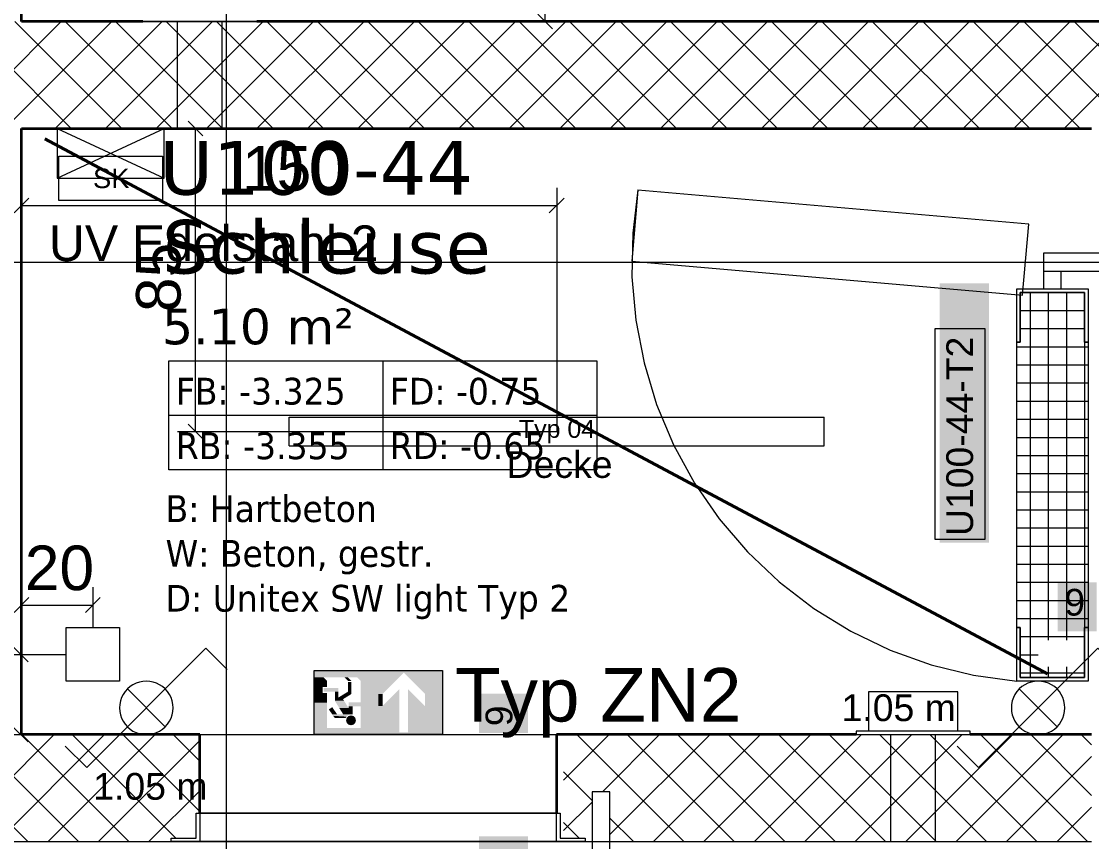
# Model space of a CAD drawing. Extents: x -1132 to 613, y -179 to 712.
# Drawn here: x -708.3 to -648.3, y 298.9 to 344.9 of the extents above; entities that cross this region are included whole.
import ezdxf
from ezdxf.lldxf.tags import DXFTag

# ---------------------------------------------------------------- set-up
doc = ezdxf.new("R2010")
doc.units = 0
doc.layers.get('0').update_dxf_attribs({"lineweight": 13})
for name, color, linetype, lineweight in [('A-____-NOTE-TEXT', 7, 'Continuous', 9), ('A-AREA-____-IDEN', 7, 'Continuous', 5), ('A-DETL-GENF-HDLN', 7, '_Verdeckte Linien_', 9), ('A-DOOR-____-HDLN', 7, '_Verdeckte Linien_', 9), ('A-DOOR-____-IDEN', 7, 'Continuous', 5), ('A-DOOR-____-MCUT', 7, 'Continuous', 9), ('A-DOOR-____-OTLN', 7, 'Continuous', 9), ('A-DOOR-FRAM-MCUT', 7, 'Continuous', 9), ('A-DOOR-FRAM-OTLN', 7, 'Continuous', 9), ('A-WALL-____-MCUT', 7, 'Continuous', 35), ('A-WALL-____-PATT', 7, 'Continuous', 35), ('I-WALL-____-OTLN', 7, 'Continuous', 9), ('M-EQPM-____-OTLN', 7, 'Continuous', 9), ('S-GRID-____-OTLN', 7, 'Continuous', 5)]:
    doc.layers.add(name, color=color, linetype=linetype, lineweight=lineweight)
for name, color, linetype, lineweight, true_color in [('EL01_VVV_Mass', 7, 'Continuous', 13, 0xb2b200), ('EL01_WAN_Leuchten', 7, 'Continuous', 13, 0x0080ff), ('EL01_WAN_Leuchtentyp', 7, 'Continuous', 13, 0x0099ff), ('EL01_WAN_Licht', 7, 'Continuous', 13, 0x0080ff), ('EL01_WAN_Notbeleuchtungen', 7, 'Continuous', 13, 0x009900), ('EL01_WAN_Notbeleuchtungentyp', 7, 'Continuous', 13, 0x009900), ('EL01_WAN_Schlaufkasten', 1, 'Continuous', 13, 0xff0000), ('EL01_WAN_Verteiler', 1, 'Continuous', 13, 0xff0000), ('EL01_WAN_Verteiler Text', 1, 'Continuous', 13, 0xff0000), ('X_Geometrie', 3, 'Continuous', 50, 0x00ff00)]:
    doc.layers.add(name, color=color, linetype=linetype, lineweight=lineweight, true_color=true_color)
doc.styles.get("Standard").update_dxf_attribs({"font": 'arial.ttf'})
tags = doc.linetypes.add('_Rasterlinie_', pattern=[0.375, 0.2, -0.05, 0.075, -0.05]).pattern_tags.tags
tags[10:11] = [DXFTag(74, 4), DXFTag(75, 0), DXFTag(340, '0'), DXFTag(46, 1.0), DXFTag(50, 0.0), DXFTag(44, 0.0), DXFTag(45, 0.0)]
tags[8:9] = [DXFTag(74, 4), DXFTag(75, 0), DXFTag(340, '0'), DXFTag(46, 1.0), DXFTag(50, 0.0), DXFTag(44, 0.0), DXFTag(45, 0.0)]
tags[6:7] = [DXFTag(74, 4), DXFTag(75, 0), DXFTag(340, '0'), DXFTag(46, 1.0), DXFTag(50, 0.0), DXFTag(44, 0.0), DXFTag(45, 0.0)]
tags[4:5] = [DXFTag(74, 4), DXFTag(75, 0), DXFTag(340, '0'), DXFTag(46, 1.0), DXFTag(50, 0.0), DXFTag(44, 0.0), DXFTag(45, 0.0)]
tags = doc.linetypes.add('_Verdeckte Linien_', pattern=[0.15, 0.1, -0.05]).pattern_tags.tags
tags[6:7] = [DXFTag(74, 4), DXFTag(75, 0), DXFTag(340, '0'), DXFTag(46, 1.0), DXFTag(50, 0.0), DXFTag(44, 0.0), DXFTag(45, 0.0)]
tags[4:5] = [DXFTag(74, 4), DXFTag(75, 0), DXFTag(340, '0'), DXFTag(46, 1.0), DXFTag(50, 0.0), DXFTag(44, 0.0), DXFTag(45, 0.0)]

# ---------------------------------------------------------------- blocks, each defined once
blk = doc.blocks.new('Referenz-A0UNPDE96I', base_point=(-1115.886, -117.372))
at = {"layer": 'A-____-NOTE-TEXT', "color": 7, "linetype": 'Continuous', "lineweight": 5, "ltscale": 0.13, "true_color": 0xffffff}
for points in [[(-650.219, 310.671), (-648.026, 310.671), (-650.219, 313.427)], [(-648.026, 310.671), (-650.219, 313.427), (-648.026, 313.427)], [(-682.664, 304.974), (-679.908, 304.974), (-682.664, 307.167)], [(-679.908, 304.974), (-682.664, 307.167), (-679.908, 307.167)], [(-682.664, 296.974), (-679.908, 296.974), (-682.664, 299.167)], [(-679.908, 296.974), (-682.664, 299.167), (-679.908, 299.167)]]:
    blk.add_solid(points, dxfattribs=at)
at = {"layer": 'A-AREA-____-IDEN', "color": 0, "linetype": 'Continuous', "ltscale": 0.13}
for p, q in [((-700.046, 325.847), (-676.046, 325.847)), ((-700.046, 319.724), (-700.046, 325.847)), ((-688.046, 325.847), (-688.046, 319.724)), ((-676.046, 325.847), (-676.046, 319.724)), ((-700.046, 322.785), (-676.046, 322.785)), ((-676.046, 319.724), (-700.046, 319.724))]:
    blk.add_line(p, q, dxfattribs=at)
at = {"layer": 'A-DETL-GENF-HDLN', "color": 0, "linetype": '_Verdeckte Linien_', "ltscale": 0.13}
for p, q in [((-673.751, 335.419), (-674.1, 331.434)), ((-651.835, 333.501), (-673.751, 335.419)), ((-652.183, 329.517), (-651.835, 333.501)), ((-674.1, 331.434), (-652.183, 329.517)), ((-725.215, 298.878), (-681.215, 298.878)), ((-681.215, 298.878), (-677.915, 298.878)), ((-677.915, 298.878), (-648.315, 298.878))]:
    blk.add_line(p, q, dxfattribs=at)
at = {"layer": 'A-DOOR-____-HDLN', "color": 0, "linetype": '_Verdeckte Linien_', "ltscale": 0.13}
for p, q in [((-673.747, 335.423), (-674.041, 332.998)), ((-674.041, 332.998), (-674.082, 330.555)), ((-674.082, 330.555), (-673.871, 328.121)), ((-673.871, 328.121), (-673.408, 325.722)), ((-673.408, 325.722), (-672.7, 323.384)), ((-672.7, 323.384), (-671.754, 321.131)), ((-671.754, 321.131), (-670.58, 318.989)), ((-670.58, 318.989), (-669.191, 316.979)), ((-669.191, 316.979), (-667.601, 315.124)), ((-667.601, 315.124), (-665.828, 313.444)), ((-665.828, 313.444), (-663.891, 311.955)), ((-663.891, 311.955), (-661.81, 310.675)), ((-661.81, 310.675), (-659.607, 309.618)), ((-659.607, 309.618), (-657.308, 308.793)), ((-657.308, 308.793), (-654.935, 308.212)), ((-654.935, 308.212), (-652.515, 307.878))]:
    blk.add_line(p, q, dxfattribs=at)
at = {"layer": 'A-DOOR-____-IDEN', "color": 0, "linetype": 'Continuous', "ltscale": 0.13}
for p, q in [((-657.078, 315.815), (-657.078, 327.655)), ((-657.078, 327.655), (-654.298, 327.655)), ((-654.298, 327.655), (-654.298, 315.815)), ((-654.298, 315.815), (-657.078, 315.815))]:
    blk.add_line(p, q, dxfattribs=at)
at = {"layer": 'A-DOOR-____-IDEN', "color": 7, "linetype": 'Continuous', "ltscale": 0.13, "true_color": 0xffffff}
for points in [[(-656.835, 315.64), (-654.076, 315.64), (-656.835, 330.179)], [(-654.076, 315.64), (-656.835, 330.179), (-654.076, 330.179)]]:
    blk.add_solid(points, dxfattribs=at)
at = {"layer": 'A-DOOR-____-MCUT', "color": 0, "linetype": 'Continuous', "ltscale": 0.13}
for p, q in [((-652.515, 329.878), (-651.015, 329.878)), ((-652.515, 326.878), (-652.515, 329.878)), ((-652.315, 329.678), (-652.315, 326.878)), ((-648.715, 329.678), (-652.315, 329.678)), ((-650.015, 329.878), (-648.515, 329.878)), ((-648.715, 326.878), (-648.715, 329.678)), ((-648.515, 329.878), (-648.515, 326.878)), ((-652.315, 326.878), (-652.515, 326.878)), ((-648.515, 326.878), (-648.715, 326.878)), ((-652.515, 310.878), (-652.315, 310.878)), ((-652.515, 307.878), (-652.515, 310.878)), ((-652.315, 310.878), (-652.315, 308.078)), ((-648.715, 310.878), (-648.515, 310.878)), ((-648.715, 310.178), (-648.715, 310.878)), ((-648.515, 310.878), (-648.515, 310.178)), ((-648.715, 308.678), (-648.715, 310.178)), ((-648.515, 310.178), (-648.515, 308.678)), ((-648.715, 308.078), (-648.715, 308.678)), ((-648.515, 308.678), (-648.515, 307.878)), ((-648.515, 307.878), (-652.515, 307.878)), ((-652.315, 308.078), (-648.715, 308.078))]:
    blk.add_line(p, q, dxfattribs=at)
at = {"layer": 'A-DOOR-____-OTLN', "color": 0, "linetype": 'Continuous', "ltscale": 0.13}
for p, q in [((-645.515, 331.875), (-651.015, 331.875)), ((-651.015, 331.875), (-651.015, 330.875)), ((-651.015, 330.875), (-645.515, 330.875)), ((-651.015, 330.875), (-651.015, 329.875)), ((-650.015, 329.875), (-650.015, 330.875)), ((-651.743, 308.078), (-651.743, 329.678)), ((-651.015, 329.875), (-650.015, 329.875)), ((-650.727, 310.178), (-650.727, 329.678)), ((-649.711, 310.178), (-649.711, 329.678)), ((-652.315, 328.662), (-648.715, 328.662)), ((-652.315, 327.646), (-648.715, 327.646)), ((-652.515, 326.63), (-648.515, 326.63)), ((-648.695, 310.878), (-648.695, 326.878)), ((-652.515, 325.614), (-648.515, 325.614)), ((-652.515, 324.598), (-648.515, 324.598)), ((-652.515, 323.582), (-648.515, 323.582)), ((-652.515, 322.566), (-648.515, 322.566)), ((-652.515, 321.55), (-648.515, 321.55)), ((-652.515, 320.534), (-648.515, 320.534)), ((-652.515, 319.518), (-648.515, 319.518)), ((-652.515, 318.502), (-648.515, 318.502)), ((-652.515, 317.486), (-648.515, 317.486)), ((-652.515, 316.47), (-648.515, 316.47)), ((-652.515, 315.454), (-648.515, 315.454)), ((-652.515, 314.438), (-648.515, 314.438)), ((-652.515, 313.422), (-648.515, 313.422)), ((-652.515, 312.406), (-648.515, 312.406)), ((-652.515, 311.39), (-648.515, 311.39)), ((-652.315, 310.374), (-648.715, 310.374)), ((-652.315, 309.358), (-651.315, 309.358)), ((-650.727, 308.078), (-650.727, 308.678)), ((-649.711, 308.078), (-649.711, 308.678)), ((-652.315, 308.342), (-648.715, 308.342)), ((-675.318, 301.678), (-676.318, 301.678)), ((-676.318, 301.678), (-676.318, 296.178)), ((-675.318, 296.178), (-675.318, 301.678))]:
    blk.add_line(p, q, dxfattribs=at)
at = {"layer": 'A-DOOR-FRAM-MCUT', "color": 0, "linetype": 'Continuous', "ltscale": 0.13}
for p, q in [((-652.315, 329.678), (-648.715, 329.678)), ((-652.315, 326.878), (-652.315, 329.678)), ((-648.715, 329.678), (-648.715, 326.878)), ((-652.515, 326.878), (-652.315, 326.878)), ((-652.515, 310.878), (-652.515, 326.878)), ((-648.715, 326.878), (-648.515, 326.878)), ((-648.515, 326.878), (-648.515, 310.878)), ((-652.315, 310.878), (-652.515, 310.878)), ((-652.315, 308.078), (-652.315, 310.878)), ((-648.715, 310.878), (-648.715, 310.178)), ((-648.515, 310.878), (-648.715, 310.878)), ((-648.715, 310.178), (-648.715, 308.678)), ((-648.715, 308.678), (-648.715, 308.078)), ((-648.715, 308.078), (-652.315, 308.078)), ((-698.515, 300.478), (-698.315, 300.478)), ((-698.515, 299.078), (-698.515, 300.478)), ((-698.315, 300.478), (-698.315, 298.878)), ((-678.315, 300.478), (-678.115, 300.478)), ((-678.315, 298.878), (-678.315, 300.478)), ((-678.115, 300.478), (-678.115, 299.078)), ((-699.915, 299.078), (-698.515, 299.078)), ((-699.915, 298.878), (-699.915, 299.078)), ((-698.315, 298.878), (-699.915, 298.878)), ((-677.915, 298.878), (-678.315, 298.878)), ((-678.115, 299.078), (-677.915, 299.078)), ((-677.915, 299.078), (-676.715, 299.078)), ((-676.715, 298.878), (-677.915, 298.878)), ((-676.715, 299.078), (-676.715, 298.878))]:
    blk.add_line(p, q, dxfattribs=at)
at = {"layer": 'A-DOOR-FRAM-OTLN', "color": 0, "linetype": 'Continuous', "ltscale": 0.13}
for p, q in [((-698.315, 300.478), (-681.215, 300.478)), ((-681.215, 300.478), (-678.315, 300.478)), ((-681.215, 298.878), (-698.315, 298.878)), ((-678.315, 298.878), (-681.215, 298.878))]:
    blk.add_line(p, q, dxfattribs=at)
at = {"layer": 'A-WALL-____-MCUT', "color": 0, "linetype": 'Continuous', "ltscale": 0.35}
for p, q in [((-708.315, 344.876), (-708.315, 397.876)), ((-701.515, 344.876), (-708.315, 344.876)), ((-642.315, 344.876), (-695.115, 344.876)), ((-708.315, 338.876), (-648.315, 338.876)), ((-708.315, 304.878), (-708.315, 338.876)), ((-698.315, 304.878), (-708.315, 304.878)), ((-698.315, 300.478), (-698.315, 304.878)), ((-661.515, 304.878), (-678.315, 304.878)), ((-678.315, 304.878), (-678.315, 300.478)), ((-648.315, 304.878), (-655.115, 304.878))]:
    blk.add_line(p, q, dxfattribs=at)
at = {"layer": 'A-WALL-____-PATT', "color": 0, "linetype": 'Continuous', "lineweight": 9, "ltscale": 0.13}
for p, q in [((-712.077, 338.876), (-706.077, 344.876)), ((-705.52, 338.876), (-711.52, 344.876)), ((-709.249, 338.876), (-703.249, 344.876)), ((-702.692, 338.876), (-708.692, 344.876)), ((-706.42, 338.876), (-700.42, 344.876)), ((-699.863, 338.876), (-705.863, 344.876)), ((-703.592, 338.876), (-697.592, 344.876)), ((-697.035, 338.876), (-703.035, 344.876)), ((-700.763, 338.876), (-694.763, 344.876)), ((-694.206, 338.876), (-700.206, 344.876)), ((-697.935, 338.876), (-691.935, 344.876)), ((-691.378, 338.876), (-697.378, 344.876)), ((-695.107, 338.876), (-689.107, 344.876)), ((-688.55, 338.876), (-694.55, 344.876)), ((-692.278, 338.876), (-686.278, 344.876)), ((-685.721, 338.876), (-691.721, 344.876)), ((-689.45, 338.876), (-683.45, 344.876)), ((-682.893, 338.876), (-688.893, 344.876)), ((-686.621, 338.876), (-680.621, 344.876)), ((-680.064, 338.876), (-686.064, 344.876)), ((-683.793, 338.876), (-677.793, 344.876)), ((-677.236, 338.876), (-683.236, 344.876)), ((-680.964, 338.876), (-674.964, 344.876)), ((-674.407, 338.876), (-680.407, 344.876)), ((-678.136, 338.876), (-672.136, 344.876)), ((-671.579, 338.876), (-677.579, 344.876)), ((-675.308, 338.876), (-669.308, 344.876)), ((-668.751, 338.876), (-674.751, 344.876)), ((-672.479, 338.876), (-666.479, 344.876)), ((-665.922, 338.876), (-671.922, 344.876)), ((-669.651, 338.876), (-663.651, 344.876)), ((-663.094, 338.876), (-669.094, 344.876)), ((-666.822, 338.876), (-660.822, 344.876)), ((-660.265, 338.876), (-666.265, 344.876)), ((-663.994, 338.876), (-657.994, 344.876)), ((-657.437, 338.876), (-663.437, 344.876)), ((-661.165, 338.876), (-655.165, 344.876)), ((-654.608, 338.876), (-660.608, 344.876)), ((-658.337, 338.876), (-652.337, 344.876)), ((-651.78, 338.876), (-657.78, 344.876)), ((-655.509, 338.876), (-649.509, 344.876)), ((-648.952, 338.876), (-654.952, 344.876)), ((-652.68, 338.876), (-646.68, 344.876)), ((-646.123, 338.876), (-652.123, 344.876)), ((-649.852, 338.876), (-643.852, 344.876)), ((-643.295, 338.876), (-649.295, 344.876)), ((-707.948, 298.878), (-713.948, 304.878)), ((-712.477, 298.878), (-706.477, 304.878)), ((-705.12, 298.878), (-711.12, 304.878)), ((-709.649, 298.878), (-703.649, 304.878)), ((-702.292, 298.878), (-708.292, 304.878)), ((-706.82, 298.878), (-700.82, 304.878)), ((-699.663, 299.078), (-705.463, 304.878)), ((-698.315, 300.558), (-702.635, 304.878)), ((-698.315, 303.387), (-699.806, 304.878)), ((-677.915, 302.328), (-675.364, 304.878)), ((-671.179, 298.878), (-677.179, 304.878)), ((-675.736, 301.678), (-672.536, 304.878)), ((-675.318, 299.268), (-669.708, 304.878)), ((-668.35, 298.878), (-674.35, 304.878)), ((-672.879, 298.878), (-666.879, 304.878)), ((-665.522, 298.878), (-671.522, 304.878)), ((-670.051, 298.878), (-664.051, 304.878)), ((-662.694, 298.878), (-668.694, 304.878)), ((-667.222, 298.878), (-661.222, 304.878)), ((-659.865, 298.878), (-665.865, 304.878)), ((-664.394, 298.878), (-658.394, 304.878)), ((-657.037, 298.878), (-663.037, 304.878)), ((-661.565, 298.878), (-655.565, 304.878)), ((-654.208, 298.878), (-660.208, 304.878)), ((-658.737, 298.878), (-652.737, 304.878)), ((-651.38, 298.878), (-657.38, 304.878)), ((-655.909, 298.878), (-649.909, 304.878)), ((-648.551, 298.878), (-654.551, 304.878)), ((-648.315, 301.47), (-651.723, 304.878)), ((-648.315, 304.298), (-648.895, 304.878)), ((-703.992, 298.878), (-698.315, 304.555)), ((-653.08, 298.878), (-648.315, 303.644)), ((-676.318, 301.189), (-677.915, 302.786)), ((-701.163, 298.878), (-698.315, 301.727)), ((-677.915, 299.5), (-676.318, 301.096)), ((-650.252, 298.878), (-648.315, 300.815)), ((-674.007, 298.878), (-675.318, 300.189)), ((-677.036, 299.078), (-677.915, 299.957))]:
    blk.add_line(p, q, dxfattribs=at)
at = {"layer": 'I-WALL-____-OTLN', "color": 0, "linetype": 'Continuous', "ltscale": 0.13}
for p, q in [((-698.315, 304.878), (-678.315, 304.878)), ((-678.315, 300.478), (-698.315, 300.478))]:
    blk.add_line(p, q, dxfattribs=at)
at = {"layer": 'M-EQPM-____-OTLN', "color": 0, "linetype": 'Continuous', "ltscale": 0.13}
for p, q in [((-701.515, 344.876), (-695.115, 344.876)), ((-699.565, 338.876), (-699.565, 344.876)), ((-699.565, 338.876), (-699.565, 344.876)), ((-697.065, 338.876), (-697.065, 344.876)), ((-697.065, 338.876), (-697.065, 344.876)), ((-660.815, 307.278), (-660.815, 305.078)), ((-655.815, 307.278), (-660.815, 307.278)), ((-655.815, 305.078), (-655.815, 307.278)), ((-661.515, 305.078), (-661.515, 304.878)), ((-655.115, 305.078), (-661.515, 305.078)), ((-661.515, 304.878), (-655.115, 304.878)), ((-659.565, 298.878), (-659.565, 304.878)), ((-659.565, 298.878), (-659.565, 304.878)), ((-657.065, 298.878), (-657.065, 304.878)), ((-657.065, 298.878), (-657.065, 304.878)), ((-655.115, 304.878), (-655.115, 305.078))]:
    blk.add_line(p, q, dxfattribs=at)
at = {"layer": 'S-GRID-____-OTLN', "color": 0, "linetype": '_Rasterlinie_', "ltscale": 0.13}
for p, q in [((-696.815, -113.603), (-696.815, 631.478)), ((-1107.612, 331.378), (119.376, 331.378))]:
    blk.add_line(p, q, dxfattribs=at)
at = {"layer": 'X_Geometrie', "color": 0, "linetype": 'Continuous', "ltscale": 0.5}
blk.add_line((-706.997, 338.299), (-650.791, 308.282), dxfattribs=at)
at = {"layer": 'A-____-NOTE-TEXT', "color": 0, "linetype": 'Continuous', "lineweight": 5, "ltscale": 0.13, "insert": (-649.844, 313.052), "char_height": 1.5, "attachment_point": 1}
blk.add_mtext('{\\fArial;9}', dxfattribs=at)
at = {"layer": 'A-____-NOTE-TEXT', "color": 0, "linetype": 'Continuous', "lineweight": 5, "ltscale": 0.13, "insert": (-682.289, 305.349), "char_height": 1.5, "attachment_point": 1, "rotation": 90}
blk.add_mtext('{\\fArial;9}', dxfattribs=at)
at = {"layer": 'A-AREA-____-IDEN', "color": 0, "linetype": 'Continuous', "ltscale": 0.13, "attachment_point": 1}
for s, insert, char_height in [('{\\fVerdana;U100-44}', (-700.582, 338.162), 3), ('{\\fVerdana;Schleuse}', (-700.439, 333.739), 3), ('{\\fVerdana;5.10 m²}', (-700.43, 328.769), 2), ('{\\W0.9;\\fVerdana;FB: -3.325}', (-699.655, 324.888), 1.5), ('{\\W0.9;\\fVerdana;FD: -0.75}', (-687.655, 324.888), 1.5), ('{\\W0.9;\\fVerdana;RB: -3.355}', (-699.655, 321.826), 1.5), ('{\\W0.9;\\fVerdana;RD: -0.65}', (-687.655, 321.826), 1.5), ('{\\W0.9;\\fVerdana;B: Hartbeton}', (-700.232, 318.302), 1.5), ('{\\W0.9;\\fVerdana;W: Beton, gestr.}', (-700.232, 315.788), 1.5), ('{\\W0.9;\\fVerdana;D: Unitex SW light Typ 2}', (-700.232, 313.275), 1.5)]:
    blk.add_mtext(s, dxfattribs=dict(at, insert=insert, char_height=char_height))
at = {"layer": 'A-DOOR-____-IDEN', "color": 0, "linetype": 'Continuous', "ltscale": 0.13, "insert": (-656.46, 316.015), "char_height": 1.5, "attachment_point": 1, "rotation": 90}
blk.add_mtext('{\\fArial;U100-44-T2}', dxfattribs=at)
blk = doc.blocks.new('Maß-A0UNPE9V6I', base_point=(-708.726, 304.878))
at = {"color": 0, "lineweight": -2}
for p, q in [((-708.313, 313.147), (-708.313, 304.878)), ((-704.313, 313.147), (-704.313, 310.878)), ((-708.726, 311.733), (-707.899, 312.561)), ((-708.313, 312.147), (-704.313, 312.147)), ((-704.726, 311.733), (-703.899, 312.561))]:
    blk.add_line(p, q, dxfattribs=at)
at = {"color": 0, "lineweight": -2, "insert": (-708.124, 315.48), "char_height": 2.5, "attachment_point": 1}
blk.add_mtext('{\\fArial;20}', dxfattribs=at)
blk = doc.blocks.new('Maß-A0UNPEE36I', base_point=(-711.688, 304.465))
at = {"color": 0, "lineweight": -2}
for p, q in [((-707.941, 308.965), (-708.768, 309.792)), ((-709.354, 309.378), (-705.813, 309.378)), ((-708.354, 304.878), (-708.354, 309.378)), ((-709.354, 304.878), (-708.313, 304.878)), ((-707.941, 304.465), (-708.768, 305.292))]:
    blk.add_line(p, q, dxfattribs=at)
at = {"color": 0, "lineweight": -2, "insert": (-711.688, 305.315), "char_height": 2.5, "attachment_point": 1, "rotation": 90}
blk.add_mtext('{\\fArial;23}', dxfattribs=at)
blk = doc.blocks.new('Schlaufkasten Decke (multi)-A0UNPEG16I', base_point=(-706.213, 334.826))
at = {"color": 0, "linetype": 'ByBlock', "lineweight": -2, "ltscale": 0.13}
for p, q in [((-706.213, 334.826), (-706.213, 337.326)), ((-706.213, 337.326), (-700.413, 337.326)), ((-700.413, 337.326), (-700.413, 334.826)), ((-700.413, 334.826), (-706.213, 334.826))]:
    blk.add_line(p, q, dxfattribs=at)
at = {"color": 0, "linetype": 'ByBlock', "lineweight": -2, "ltscale": 0.13, "insert": (-704.301, 336.626), "char_height": 1.1, "attachment_point": 1}
blk.add_mtext('{\\fArial;SK}', dxfattribs=at)
blk = doc.blocks.new('LED-Langfeldleuchte 37W-A0UNPEGZ6I', base_point=(-693.304, 321.077))
at = {"color": 0, "lineweight": -2}
for p, q in [((-693.304, 322.677), (-663.304, 322.677)), ((-693.304, 321.077), (-693.304, 322.677)), ((-663.304, 321.077), (-663.304, 322.677)), ((-693.304, 321.077), (-663.304, 321.077))]:
    blk.add_line(p, q, dxfattribs=at)
blk = doc.blocks.new('Bemerkung 1-A0UNPEH16I', base_point=(-680.421, 321.522))
at = {"color": 0, "lineweight": -2, "insert": (-680.421, 322.522), "char_height": 1, "attachment_point": 1}
blk.add_mtext('{\\fArial;Typ 04}', dxfattribs=at)
blk = doc.blocks.new('Absolute Höhe-A0UNPEH36I', base_point=(-681.112, 319.274))
at = {"color": 0, "lineweight": -2, "insert": (-681.112, 320.774), "char_height": 1.5, "attachment_point": 1}
blk.add_mtext('{\\fArial;Decke}', dxfattribs=at)
blk = doc.blocks.new('Maß-A0UNPEJ76I', base_point=(-708.726, 321.877))
at = {"color": 0, "lineweight": -2}
for p, q in [((-708.313, 333.547), (-708.313, 338.876)), ((-678.304, 335.547), (-678.304, 321.877)), ((-707.899, 334.961), (-708.726, 334.133)), ((-677.891, 334.961), (-678.718, 334.133)), ((-708.313, 334.547), (-678.304, 334.547))]:
    blk.add_line(p, q, dxfattribs=at)
at = {"color": 0, "lineweight": -2, "insert": (-695.947, 337.88), "char_height": 2.5, "attachment_point": 1}
blk.add_mtext('{\\fArial;150}', dxfattribs=at)
blk = doc.blocks.new('Maß-A0UNPEL76I', base_point=(-708.313, 344.463))
at = {"color": 0, "lineweight": -2}
for p, q in [((-677.954, 358.876), (-686.6, 358.876)), ((-679.368, 359.29), (-678.541, 358.462)), ((-678.954, 344.876), (-678.954, 358.876)), ((-679.368, 345.29), (-678.541, 344.463)), ((-677.954, 344.876), (-708.313, 344.876))]:
    blk.add_line(p, q, dxfattribs=at)
at = {"color": 0, "lineweight": -2, "insert": (-682.288, 350.1), "char_height": 2.5, "attachment_point": 1, "rotation": 90}
blk.add_mtext('{\\fArial;70}', dxfattribs=at)
blk = doc.blocks.new('UV in Wand-A0UNPERD6I', base_point=(-706.313, 336.076))
at = {"color": 0, "lineweight": -2}
for p, q in [((-706.313, 338.876), (-706.313, 336.076)), ((-700.313, 338.876), (-706.313, 338.876)), ((-706.313, 338.876), (-700.313, 336.076)), ((-706.313, 336.076), (-700.313, 338.876)), ((-700.313, 336.076), (-700.313, 338.876)), ((-706.313, 336.076), (-700.313, 336.076))]:
    blk.add_line(p, q, dxfattribs=at)
blk = doc.blocks.new('Deckendose UP-A0UNPEZB6I', base_point=(-705.813, 307.878))
at = {"color": 0, "lineweight": -2}
for p, q in [((-705.813, 307.878), (-705.813, 310.878)), ((-705.813, 310.878), (-702.813, 310.878)), ((-702.813, 310.878), (-702.813, 307.878)), ((-702.813, 307.878), (-705.813, 307.878))]:
    blk.add_line(p, q, dxfattribs=at)
blk = doc.blocks.new('Schalter_ Schema 3_ UP_ KL-A0UNPF6L6I', base_point=(-655.852, 303.036))
at = {"color": 0, "lineweight": -2}
for p, q in [((-650.252, 307.439), (-647.97, 309.721)), ((-647.97, 309.721), (-646.774, 308.525)), ((-651.701, 307.827), (-651.887, 307.764)), ((-651.508, 307.865), (-651.701, 307.827)), ((-651.313, 307.878), (-651.508, 307.865)), ((-651.117, 307.865), (-651.313, 307.878)), ((-650.924, 307.827), (-651.117, 307.865)), ((-650.739, 307.764), (-650.924, 307.827)), ((-652.503, 307.291), (-652.612, 307.128)), ((-652.373, 307.439), (-652.503, 307.291)), ((-652.226, 307.568), (-652.373, 307.439)), ((-652.373, 305.318), (-650.252, 307.439)), ((-652.373, 307.439), (-650.252, 305.318)), ((-652.063, 307.677), (-652.226, 307.568)), ((-651.887, 307.764), (-652.063, 307.677)), ((-650.563, 307.677), (-650.739, 307.764)), ((-650.4, 307.568), (-650.563, 307.677)), ((-650.252, 307.439), (-650.4, 307.568)), ((-650.123, 307.291), (-650.252, 307.439)), ((-650.014, 307.128), (-650.123, 307.291)), ((-652.762, 306.766), (-652.8, 306.574)), ((-652.698, 306.952), (-652.762, 306.766)), ((-652.612, 307.128), (-652.698, 306.952)), ((-649.927, 306.952), (-650.014, 307.128)), ((-649.864, 306.766), (-649.927, 306.952)), ((-649.825, 306.574), (-649.864, 306.766)), ((-652.8, 306.574), (-652.813, 306.378)), ((-652.813, 306.378), (-652.8, 306.182)), ((-652.8, 306.182), (-652.762, 305.99)), ((-649.864, 305.99), (-649.825, 306.182)), ((-649.813, 306.378), (-649.825, 306.574)), ((-649.825, 306.182), (-649.813, 306.378)), ((-652.762, 305.99), (-652.698, 305.804)), ((-652.698, 305.804), (-652.612, 305.628)), ((-652.612, 305.628), (-652.503, 305.465)), ((-652.503, 305.465), (-652.373, 305.318)), ((-650.252, 305.318), (-650.123, 305.465)), ((-650.123, 305.465), (-650.014, 305.628)), ((-650.014, 305.628), (-649.927, 305.804)), ((-649.927, 305.804), (-649.864, 305.99)), ((-652.373, 305.318), (-654.655, 303.036)), ((-652.373, 305.318), (-652.226, 305.188)), ((-652.226, 305.188), (-652.063, 305.079)), ((-652.063, 305.079), (-651.887, 304.992)), ((-651.887, 304.992), (-651.701, 304.929)), ((-651.701, 304.929), (-651.508, 304.891)), ((-651.508, 304.891), (-651.313, 304.878)), ((-651.313, 304.878), (-651.117, 304.891)), ((-651.117, 304.891), (-650.924, 304.929)), ((-650.924, 304.929), (-650.739, 304.992)), ((-650.739, 304.992), (-650.563, 305.079)), ((-650.563, 305.079), (-650.4, 305.188)), ((-650.4, 305.188), (-650.252, 305.318)), ((-654.655, 303.036), (-655.852, 304.232))]:
    blk.add_line(p, q, dxfattribs=at)
blk = doc.blocks.new('Absolute Höhe-A0UNPF6N6I', base_point=(-662.333, 305.636))
at = {"color": 0, "lineweight": -2, "insert": (-662.333, 307.136), "char_height": 1.5, "attachment_point": 1}
blk.add_mtext('{\\fArial;1.05 m}', dxfattribs=at)
blk = doc.blocks.new('Bauteilbeschriftung-A0UNPFAP6I', base_point=(-706.771, 331.434))
at = {"color": 0, "lineweight": -2, "insert": (-706.771, 333.434), "char_height": 2, "attachment_point": 1}
blk.add_mtext('{\\fArial;UV Edelstahl 2}', dxfattribs=at)
blk = doc.blocks.new('Schalter_ Schema 3_ UP_ KL-A0UNPFGZ6I', base_point=(-705.852, 303.036))
at = {"color": 0, "lineweight": -2}
for p, q in [((-700.252, 307.439), (-697.97, 309.721)), ((-697.97, 309.721), (-696.774, 308.525)), ((-701.701, 307.827), (-701.887, 307.764)), ((-701.508, 307.865), (-701.701, 307.827)), ((-701.313, 307.878), (-701.508, 307.865)), ((-701.117, 307.865), (-701.313, 307.878)), ((-700.924, 307.827), (-701.117, 307.865)), ((-700.739, 307.764), (-700.924, 307.827)), ((-702.503, 307.291), (-702.612, 307.128)), ((-702.373, 307.439), (-702.503, 307.291)), ((-702.226, 307.568), (-702.373, 307.439)), ((-702.373, 305.318), (-700.252, 307.439)), ((-702.373, 307.439), (-700.252, 305.318)), ((-702.063, 307.677), (-702.226, 307.568)), ((-701.887, 307.764), (-702.063, 307.677)), ((-700.563, 307.677), (-700.739, 307.764)), ((-700.4, 307.568), (-700.563, 307.677)), ((-700.252, 307.439), (-700.4, 307.568)), ((-700.123, 307.291), (-700.252, 307.439)), ((-700.014, 307.128), (-700.123, 307.291)), ((-702.762, 306.766), (-702.8, 306.574)), ((-702.698, 306.952), (-702.762, 306.766)), ((-702.612, 307.128), (-702.698, 306.952)), ((-699.927, 306.952), (-700.014, 307.128)), ((-699.864, 306.766), (-699.927, 306.952)), ((-699.825, 306.574), (-699.864, 306.766)), ((-702.8, 306.574), (-702.813, 306.378)), ((-702.813, 306.378), (-702.8, 306.182)), ((-702.8, 306.182), (-702.762, 305.99)), ((-699.864, 305.99), (-699.825, 306.182)), ((-699.813, 306.378), (-699.825, 306.574)), ((-699.825, 306.182), (-699.813, 306.378)), ((-702.762, 305.99), (-702.698, 305.804)), ((-702.698, 305.804), (-702.612, 305.628)), ((-702.612, 305.628), (-702.503, 305.465)), ((-702.503, 305.465), (-702.373, 305.318)), ((-700.252, 305.318), (-700.123, 305.465)), ((-700.123, 305.465), (-700.014, 305.628)), ((-700.014, 305.628), (-699.927, 305.804)), ((-699.927, 305.804), (-699.864, 305.99)), ((-702.373, 305.318), (-704.655, 303.036)), ((-702.373, 305.318), (-702.226, 305.188)), ((-702.226, 305.188), (-702.063, 305.079)), ((-702.063, 305.079), (-701.887, 304.992)), ((-701.887, 304.992), (-701.701, 304.929)), ((-701.701, 304.929), (-701.508, 304.891)), ((-701.508, 304.891), (-701.313, 304.878)), ((-701.313, 304.878), (-701.117, 304.891)), ((-701.117, 304.891), (-700.924, 304.929)), ((-700.924, 304.929), (-700.739, 304.992)), ((-700.739, 304.992), (-700.563, 305.079)), ((-700.563, 305.079), (-700.4, 305.188)), ((-700.4, 305.188), (-700.252, 305.318)), ((-704.655, 303.036), (-705.852, 304.232))]:
    blk.add_line(p, q, dxfattribs=at)
blk = doc.blocks.new('Absolute Höhe-A0UNPFH16I', base_point=(-704.289, 301.227))
at = {"color": 0, "lineweight": -2, "insert": (-704.289, 302.727), "char_height": 1.5, "attachment_point": 1}
blk.add_mtext('{\\fArial;1.05 m}', dxfattribs=at)
blk = doc.blocks.new('RZL-Decke_ Unten-A0UNPG156I', base_point=(-691.907, 304.878))
at = {"color": 0, "lineweight": -2}
for p, q in [((-691.907, 304.878), (-691.907, 308.478)), ((-691.907, 308.478), (-684.707, 308.478)), ((-684.707, 308.478), (-684.707, 304.878)), ((-684.707, 304.878), (-691.907, 304.878))]:
    blk.add_line(p, q, dxfattribs=at)
for points in [[(-691.907, 308.092), (-688.307, 308.092), (-691.907, 308.478)], [(-688.307, 308.092), (-691.907, 308.478), (-688.307, 308.478)], [(-688.307, 308.348), (-684.707, 308.348), (-688.307, 308.478)], [(-684.707, 308.348), (-688.307, 308.478), (-684.707, 308.478)], [(-691.907, 307.89), (-691.184, 307.89), (-691.907, 308.092)], [(-691.184, 307.89), (-691.907, 308.092), (-691.387, 308.092)], [(-691.907, 307.555), (-691.184, 307.555), (-691.907, 307.89)], [(-691.184, 307.555), (-691.907, 307.89), (-691.184, 307.89)], [(-690.008, 307.89), (-689.81, 307.89), (-690.211, 308.092)], [(-689.81, 307.89), (-690.211, 308.092), (-690.012, 308.092)], [(-690.008, 307.284), (-689.81, 307.284), (-690.008, 307.829)], [(-689.81, 307.284), (-690.008, 307.829), (-689.81, 307.829)], [(-689.292, 307.89), (-688.307, 307.89), (-689.495, 308.092)], [(-688.307, 307.89), (-689.495, 308.092), (-688.307, 308.092)], [(-689.292, 306.69), (-688.307, 306.69), (-689.292, 307.89)], [(-688.307, 306.69), (-689.292, 307.89), (-688.307, 307.89)], [(-688.307, 307.159), (-688.066, 307.159), (-688.307, 308.348)], [(-688.066, 307.159), (-688.307, 308.348), (-686.877, 308.348)], [(-685.688, 307.159), (-684.707, 307.159), (-686.877, 308.348)], [(-684.707, 307.159), (-686.877, 308.348), (-684.707, 308.348)], [(-691.907, 307.216), (-691.424, 307.216), (-691.907, 307.555)], [(-691.424, 307.216), (-691.907, 307.555), (-691.424, 307.555)], [(-691.907, 306.678), (-691.184, 306.678), (-691.907, 307.216)], [(-691.184, 306.678), (-691.907, 307.216), (-691.184, 307.216)], [(-691.361, 307.279), (-690.538, 307.279), (-691.361, 307.492)], [(-690.538, 307.279), (-691.361, 307.492), (-690.538, 307.492)], [(-690.741, 306.96), (-690.538, 306.96), (-690.741, 307.279)], [(-690.538, 306.96), (-690.741, 307.279), (-690.538, 307.279)], [(-690.215, 307.158), (-689.81, 307.158), (-690.008, 307.284)], [(-689.81, 307.158), (-690.008, 307.284), (-689.81, 307.284)], [(-688.066, 306.48), (-687.117, 306.48), (-687.117, 307.429)], [(-686.637, 306.48), (-685.688, 306.48), (-686.637, 307.429)], [(-691.907, 305.257), (-691.184, 305.257), (-691.907, 306.678)], [(-691.184, 305.257), (-691.907, 306.678), (-691.184, 306.678)], [(-690.741, 306.867), (-690.283, 306.867), (-690.741, 306.96)], [(-690.283, 306.867), (-690.741, 306.96), (-690.132, 306.96)], [(-690.741, 306.775), (-690.226, 306.775), (-690.741, 306.867)], [(-690.226, 306.775), (-690.741, 306.867), (-690.283, 306.867)], [(-690.491, 306.369), (-689.973, 306.369), (-690.741, 306.775)], [(-689.973, 306.369), (-690.741, 306.775), (-690.226, 306.775)], [(-690.538, 306.96), (-690.132, 306.96), (-690.215, 307.158)], [(-690.132, 306.96), (-690.215, 307.158), (-689.81, 307.158)], [(-689.973, 306.46), (-688.307, 306.46), (-689.973, 306.69)], [(-688.307, 306.46), (-689.973, 306.69), (-688.307, 306.69)], [(-688.307, 306.678), (-688.066, 306.678), (-688.307, 307.159)], [(-688.066, 306.678), (-688.307, 307.159), (-688.066, 307.159)], [(-688.307, 306.48), (-688.066, 306.48), (-688.307, 306.678)], [(-688.066, 306.48), (-688.307, 306.678), (-688.066, 306.678)], [(-685.688, 306.48), (-684.707, 306.48), (-685.688, 307.159)], [(-684.707, 306.48), (-685.688, 307.159), (-684.707, 307.159)], [(-691.078, 306.29), (-690.803, 306.29), (-690.892, 306.418)], [(-690.895, 306.024), (-690.62, 306.024), (-691.078, 306.29)], [(-690.62, 306.024), (-691.078, 306.29), (-690.803, 306.29)], [(-690.872, 305.992), (-689.745, 305.992), (-690.895, 306.024)], [(-689.745, 305.992), (-690.895, 306.024), (-689.745, 306.024)], [(-690.279, 306.024), (-689.745, 306.024), (-690.491, 306.369)], [(-689.745, 306.024), (-690.491, 306.369), (-689.745, 306.369)], [(-689.973, 306.369), (-689.745, 306.369), (-689.973, 306.46)], [(-689.745, 306.369), (-689.973, 306.46), (-689.745, 306.46)], [(-689.292, 305.257), (-688.307, 305.257), (-689.292, 306.46)], [(-688.307, 305.257), (-689.292, 306.46), (-688.307, 306.46)], [(-688.307, 305.008), (-687.117, 305.008), (-688.307, 306.48)], [(-687.117, 305.008), (-688.307, 306.48), (-687.117, 306.48)], [(-686.637, 305.008), (-684.707, 305.008), (-686.637, 306.48)], [(-684.707, 305.008), (-686.637, 306.48), (-684.707, 306.48)], [(-690.871, 305.99), (-689.943, 305.99), (-690.872, 305.992)], [(-689.943, 305.99), (-690.872, 305.992), (-689.745, 305.992)], [(-690.859, 305.972), (-689.989, 305.972), (-690.871, 305.99)], [(-689.989, 305.972), (-690.871, 305.99), (-689.943, 305.99)], [(-690.832, 305.933), (-690.049, 305.933), (-690.859, 305.972)], [(-690.049, 305.933), (-690.859, 305.972), (-689.989, 305.972)], [(-690.798, 305.885), (-690.091, 305.885), (-690.832, 305.933)], [(-690.091, 305.885), (-690.832, 305.933), (-690.049, 305.933)], [(-690.748, 305.812), (-690.13, 305.812), (-690.798, 305.885)], [(-690.13, 305.812), (-690.798, 305.885), (-690.091, 305.885)], [(-689.563, 305.679), (-690.109, 305.679), (-689.572, 305.75)], [(-690.109, 305.679), (-689.572, 305.75), (-690.1, 305.75)], [(-690.1, 305.609), (-689.563, 305.679), (-690.109, 305.679)], [(-689.572, 305.75), (-690.1, 305.75), (-689.599, 305.816)], [(-690.1, 305.75), (-689.599, 305.816), (-690.073, 305.816)], [(-689.572, 305.609), (-690.1, 305.609), (-689.563, 305.679)], [(-690.073, 305.543), (-689.572, 305.609), (-690.1, 305.609)], [(-689.599, 305.816), (-690.073, 305.816), (-689.643, 305.873)], [(-690.073, 305.816), (-689.643, 305.873), (-690.029, 305.873)], [(-689.599, 305.543), (-690.073, 305.543), (-689.572, 305.609)], [(-690.029, 305.486), (-689.599, 305.543), (-690.073, 305.543)], [(-689.643, 305.873), (-690.029, 305.873), (-689.699, 305.916)], [(-690.029, 305.873), (-689.699, 305.916), (-689.973, 305.916)], [(-689.643, 305.486), (-690.029, 305.486), (-689.599, 305.543)], [(-689.973, 305.443), (-689.643, 305.486), (-690.029, 305.486)], [(-689.699, 305.916), (-689.973, 305.916), (-689.765, 305.944)], [(-689.973, 305.916), (-689.765, 305.944), (-689.907, 305.944)], [(-689.699, 305.916), (-689.973, 305.916), (-689.699, 305.916)], [(-689.973, 305.916), (-689.699, 305.916), (-689.973, 305.916)], [(-689.699, 305.443), (-689.973, 305.443), (-689.643, 305.486)], [(-689.907, 305.415), (-689.699, 305.443), (-689.973, 305.443)], [(-689.699, 305.443), (-689.973, 305.443), (-689.699, 305.443)], [(-689.973, 305.443), (-689.699, 305.443), (-689.973, 305.443)], [(-689.765, 305.944), (-689.907, 305.944), (-689.836, 305.953)], [(-689.765, 305.944), (-689.907, 305.944), (-689.765, 305.944)], [(-689.907, 305.944), (-689.765, 305.944), (-689.907, 305.944)], [(-689.765, 305.415), (-689.907, 305.415), (-689.699, 305.443)], [(-689.836, 305.406), (-689.765, 305.415), (-689.907, 305.415)], [(-689.765, 305.415), (-689.907, 305.415), (-689.765, 305.415)], [(-689.907, 305.415), (-689.765, 305.415), (-689.907, 305.415)], [(-691.907, 304.878), (-688.307, 304.878), (-691.907, 305.257)], [(-688.307, 304.878), (-691.907, 305.257), (-688.307, 305.257)], [(-688.307, 304.878), (-684.707, 304.878), (-688.307, 305.008)], [(-684.707, 304.878), (-688.307, 305.008), (-684.707, 305.008)]]:
    blk.add_solid(points, dxfattribs=at)
blk = doc.blocks.new('Bemerkung 1-A0UNPG176I', base_point=(-684.011, 305.613))
at = {"color": 0, "lineweight": -2, "insert": (-684.011, 308.613), "char_height": 3, "attachment_point": 1}
blk.add_mtext('{\\fArial;Typ ZN2}', dxfattribs=at)
blk = doc.blocks.new('Maß-A0UNPG7J6I', base_point=(-708.313, 321.464))
at = {"color": 0, "lineweight": -2}
for p, q in [((-698.968, 339.29), (-698.141, 338.463)), ((-697.554, 338.876), (-708.313, 338.876)), ((-698.554, 321.877), (-698.554, 338.876)), ((-698.968, 322.291), (-698.141, 321.464)), ((-699.554, 321.877), (-678.304, 321.877))]:
    blk.add_line(p, q, dxfattribs=at)
at = {"color": 0, "lineweight": -2, "insert": (-701.888, 328.576), "char_height": 2.5, "attachment_point": 1, "rotation": 90}
blk.add_mtext('{\\fArial;85}', dxfattribs=at)

msp = doc.modelspace()

# ---------------------------------------------------------------- block references
at = {"color": 9, "lineweight": 25, "ltscale": 0.25, "true_color": 0xc0c0c0}
msp.add_blockref('Referenz-A0UNPDE96I', (-1115.886, -117.372), dxfattribs=at)
at = {"layer": 'EL01_VVV_Mass', "linetype": 'Continuous', "ltscale": 0.13}
for name, p in [('Maß-A0UNPEL76I', (-708.313, 344.463)), ('Maß-A0UNPG7J6I', (-708.313, 321.464)), ('Maß-A0UNPEJ76I', (-708.726, 321.877)), ('Maß-A0UNPE9V6I', (-708.726, 304.878)), ('Maß-A0UNPEE36I', (-711.688, 304.465))]:
    msp.add_blockref(name, p, dxfattribs=at)
at = {"layer": 'EL01_WAN_Leuchten', "ltscale": 0.13}
for name, p in [('LED-Langfeldleuchte 37W-A0UNPEGZ6I', (-693.304, 321.077)), ('Absolute Höhe-A0UNPEH36I', (-681.112, 319.274))]:
    msp.add_blockref(name, p, dxfattribs=at)
at = {"layer": 'EL01_WAN_Leuchtentyp', "ltscale": 0.13}
msp.add_blockref('Bemerkung 1-A0UNPEH16I', (-680.421, 321.522), dxfattribs=at)
at = {"layer": 'EL01_WAN_Licht', "linetype": 'Continuous', "ltscale": 0.13}
for name, p in [('Deckendose UP-A0UNPEZB6I', (-705.813, 307.878)), ('Schalter_ Schema 3_ UP_ KL-A0UNPFGZ6I', (-705.852, 303.036)), ('Schalter_ Schema 3_ UP_ KL-A0UNPF6L6I', (-655.852, 303.036)), ('Absolute Höhe-A0UNPF6N6I', (-662.333, 305.636)), ('Absolute Höhe-A0UNPFH16I', (-704.289, 301.227))]:
    msp.add_blockref(name, p, dxfattribs=at)
at = {"layer": 'EL01_WAN_Notbeleuchtungen', "linetype": 'Continuous', "ltscale": 0.13}
msp.add_blockref('RZL-Decke_ Unten-A0UNPG156I', (-691.907, 304.878), dxfattribs=at)
at = {"layer": 'EL01_WAN_Notbeleuchtungentyp', "linetype": 'Continuous', "ltscale": 0.13}
msp.add_blockref('Bemerkung 1-A0UNPG176I', (-684.011, 305.613), dxfattribs=at)
at = {"layer": 'EL01_WAN_Schlaufkasten', "ltscale": 0.13}
msp.add_blockref('Schlaufkasten Decke (multi)-A0UNPEG16I', (-706.213, 334.826), dxfattribs=at)
at = {"layer": 'EL01_WAN_Verteiler', "linetype": 'Continuous', "ltscale": 0.13}
msp.add_blockref('UV in Wand-A0UNPERD6I', (-706.313, 336.076), dxfattribs=at)
at = {"layer": 'EL01_WAN_Verteiler Text', "linetype": 'Continuous', "ltscale": 0.13}
msp.add_blockref('Bauteilbeschriftung-A0UNPFAP6I', (-706.771, 331.434), dxfattribs=at)

doc.saveas('drawing.dxf')
